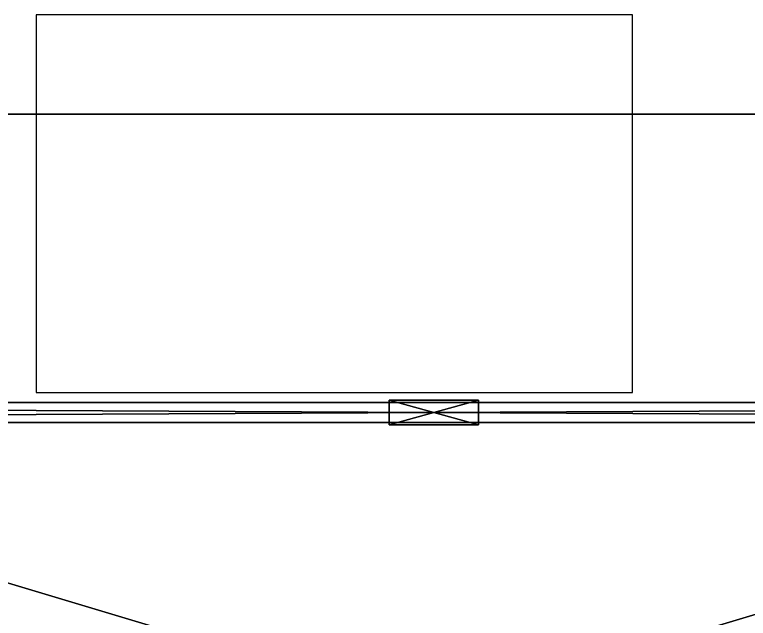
# Model space of a CAD drawing. Header units: metres. Extents: x -3.8 to 40, y -6 to 7.
# Drawn here: x 15.79 to 23.16, y 0.93 to 7 of the extents above; entities that cross this region are included whole.
import ezdxf

# ---------------------------------------------------------------- set-up
doc = ezdxf.new("R2010")
doc.units = ezdxf.units.M
doc.layers.add('WALLS', color=2, linetype='Continuous')

msp = doc.modelspace()

# ---------------------------------------------------------------- linework, layer by layer
at = {"layer": 'WALLS'}
msp.add_lwpolyline([(16, 3.2), (22, 3.2), (22, 7), (16, 7)], close=True, dxfattribs=at)
at = {"layer": 'WALLS', "color": 3}
for points in [[(0, 6, -0.2), (40, -6, -0.2), (0, -6, -0.2)], [(0, -6), (40, 6), (0, 6)], [(40, -6), (40, 6), (0, -6)], [(0, 6), (40, 6), (0, 6, -0.2)], [(40, 6, -0.2), (40, -6, -0.2), (0, 6, -0.2)], [(0, 6, -0.2), (40, 6), (40, 6, -0.2)], [(0, 3.1), (40, 2.9), (0, 2.9)], [(0, 2.9, 2.6), (40, 3.1, 2.6), (0, 3.1, 2.6)], [(40, 2.9, 2.6), (40, 3.1, 2.6), (0, 2.9, 2.6)], [(0, 3.1, 2.6), (40, 3.1, 2.6), (0, 3.1)], [(40, 3.1), (40, 2.9), (0, 3.1)], [(0, 3.1), (40, 3.1, 2.6), (40, 3.1)], [(19.55, 2.875, 2.1), (19.55, 3.125, 2.1), (19.55, 2.875)], [(19.55, 2.875), (19.55, 3.125, 2.1), (19.55, 3.125)], [(19.55, 3.125), (20.45, 2.875), (19.55, 2.875)], [(19.55, 2.875, 2.1), (20.45, 3.125, 2.1), (19.55, 3.125, 2.1)], [(20.45, 2.875, 2.1), (20.45, 3.125, 2.1), (19.55, 2.875, 2.1)], [(19.55, 3.125, 2.1), (20.45, 3.125, 2.1), (19.55, 3.125)], [(20.45, 3.125), (20.45, 2.875), (19.55, 3.125)], [(19.55, 3.125), (20.45, 3.125, 2.1), (20.45, 3.125)], [(20.45, 3.125), (20.45, 2.875, 2.1), (20.45, 2.875)], [(20.45, 3.125, 2.1), (20.45, 2.875, 2.1), (20.45, 3.125)], [(40, 2.9), (0, 2.9, 2.6), (0, 2.9)], [(40, 2.9, 2.6), (0, 2.9, 2.6), (40, 2.9)], [(20.45, 2.875), (19.55, 2.875, 2.1), (19.55, 2.875)], [(20.45, 2.875, 2.1), (19.55, 2.875, 2.1), (20.45, 2.875)]]:
    msp.add_3dface(points, dxfattribs=at)

doc.saveas('drawing.dxf')
